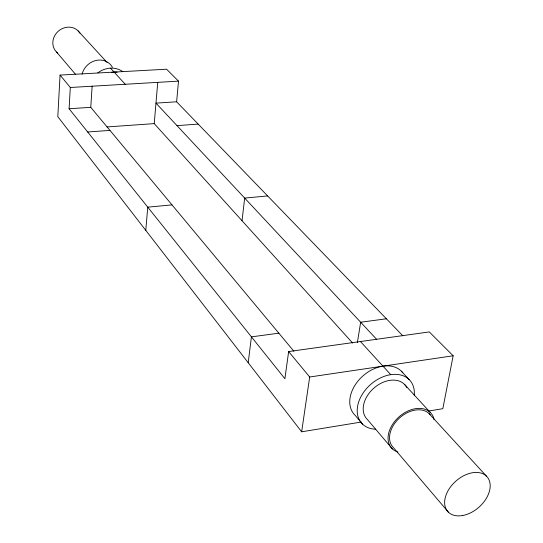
<?xml version="1.0" encoding="UTF-8"?>
<svg xmlns="http://www.w3.org/2000/svg" width="543" height="543" viewBox="0 0 543 543"><rect width="100%" height="100%" fill="white"/><g stroke="black" fill="none" stroke-linecap="round" stroke-linejoin="round"><path stroke-width="0.81" d="M402.858 335.832L176.624 101.792L178.511 81.138L166.579 69.205L60.056 75.083L57.802 116.664L301.65 431.8L361.305 422.04M428.678 411.01L442.83 408.696L453.154 355.774L429.303 331.922L288.645 351.559L284.899 378.729L69.09 108.736L70.312 87.491L60.056 75.083M293.912 351.28L90.762 107.331L92.127 86.208M352.631 343.033L154.226 123.628L157.735 82.36M145.782 230.361L147.757 207.154L172.002 204.881M242.035 220.729L244.676 198.08L267.624 195.935M248.205 362.731L251.429 336.857L278.844 333.185M301.65 431.8L309.68 376.998L288.645 351.559M357.389 342.552L360.661 322.237L386.378 318.789M309.68 376.998L453.154 355.774M87.681 131.99L109.971 130.401M176.984 125.623L198.195 124.109M107.025 126.94L154.226 123.628M69.09 108.736L90.762 107.331M176.624 101.792L155.97 103.129L376.699 339.395M70.312 87.491L178.511 81.138M401.379 371.195L409.252 379.672M404.42 384.308L430.361 412.531M78.144 30.924L107.046 62.438M429.16 413.678L486.501 476.204M110.487 68.14L125.229 84.267M360.45 341.533L390.743 374.663M56.567 52.067L75.62 74.432M448.586 512.368L393.56 447.758A24.666 17.206 -41.5 0 1 399.6 417.934A24.666 17.206 -41.5 0 1 430.158 414.791M392.365 448.905L367.536 419.678A25.569 18.224 -41.5 0 1 374.785 387.342A25.569 18.224 -41.5 0 1 406.782 387.505M362.71 424.3L355.265 415.443A31.983 22.942 -41.5 0 1 362.731 376.102A31.983 22.942 -41.5 0 1 402.852 372.892M57.639 53.004A15.109 13.636 -41.5 0 1 58.216 31.263A15.109 13.636 -41.5 0 1 79.902 33.171M111.749 72.362A22.039 19.297 -41.5 0 1 117.213 72.158M97.801 72.857A21.91 19.229 -41.5 0 1 122.827 71.71M82.088 74.181A17.03 15.061 -41.5 0 1 96.084 60.456A17.03 15.061 -41.5 0 1 112.408 67.332M375.708 429.221A32.268 22.996 -41.5 0 1 358.231 403.435A32.268 22.996 -41.5 0 1 390.872 374.643A32.268 22.996 -41.5 0 1 414.234 395.243M397.849 452.014A26.322 18.36 -41.5 0 1 398.929 416.943A26.322 18.36 -41.5 0 1 434.088 419.671M462.717 515.504A26.227 17.417 -41.5 0 0 489.073 479.978A26.227 17.417 -41.5 0 0 450.452 487.003A26.227 17.417 -41.5 0 0 462.717 515.504"/></g></svg>
